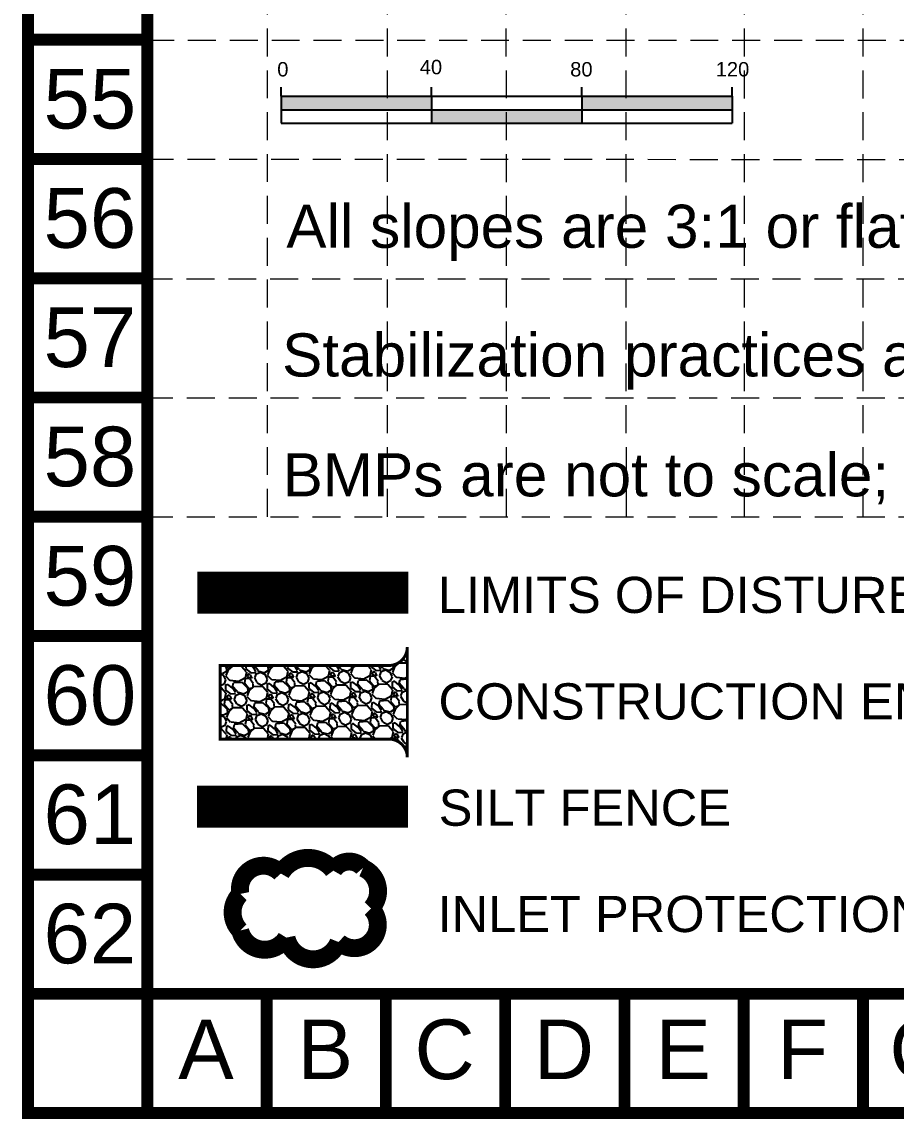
# Model space of a CAD drawing. Header units: feet. Extents: x 39072 to 40357, y 49303 to 51358.
# Drawn here: x 39071.7 to 39306.6, y 49303.2 to 49598.1 of the extents above; entities that cross this region are included whole.
import ezdxf
from ezdxf.enums import TextEntityAlignment as Align

# ---------------------------------------------------------------- set-up
doc = ezdxf.new("R2010")
doc.units = ezdxf.units.FT
doc.header["$MEASUREMENT"] = 0
doc.linetypes.add('HIDDEN', pattern=[0.375, 0.25, -0.125])
doc.layers.get('0').update_dxf_attribs({"color": 1})
for name, color, linetype in [('BASE', 7, 'Continuous'), ('GRID', 254, 'HIDDEN'), ('LEGEND', 7, 'Continuous')]:
    doc.layers.add(name, color=color, linetype=linetype)
doc.styles.add("L200'", font='ARIAL.TTF', dxfattribs={"height": 0.001968503937008})
doc.styles.get("Standard").update_dxf_attribs({"font": 'ARIAL.TTF'})

msp = doc.modelspace()

# ---------------------------------------------------------------- hatches: boundary and pattern name
h = msp.add_hatch(color=7)
h.paths.add_polyline_path([(39181.74208894355, 49574.50158265086), (39181.74208894355, 49578.14060092287), (39141.35068045131, 49578.14060092287), (39141.35068045131, 49574.50158265086)])
h.paths.add_polyline_path([(39181.74208894355, 49574.50158265086), (39181.74208894355, 49570.86256437885), (39222.13349743578, 49570.86256437885), (39222.13349743578, 49574.50158265086)])
h.paths.add_polyline_path([(39222.13349743578, 49578.14060092287), (39222.13349743578, 49574.50158265086), (39262.52490592802, 49574.50158265086), (39262.52490592802, 49578.14060092287)])
at = {"layer": 'LEGEND'}
h = msp.add_hatch(dxfattribs=at)
h.set_pattern_fill('GRAVEL', color=4, scale=7.912477853545037, angle=-43.93425516442545, style=0)
h.set_pattern_definition([(184.0785448355745, (28065.18961695427, 44628.53693905835), (-94.99391360709932, -7.363114635913178), [1.064513120504534, -105.3869888294174]), (141.0354448355745, (28064.12779781356, 44628.46122679326), (73.86665441717517, -60.18120300579781), [1.826737937092237, -180.8470003847865]), (88.57614483557452, (28062.70744452548, 44629.60995040459), (-3.408742527639923, -117.5780395204041), [1.288056444822891, -127.5177462870232]), (223.3394448355745, (28059.1127161978, 44630.32650889569), (115.4967277353079, 108.4713590834802), [1.663503518973602, -164.6868167284752]), (248.8994448355745, (28057.90284936706, 44629.18481490539), (37.38881759766959, 95.82646714717342), [1.631196871897577, -161.48871186724]), (313.3394448355745, (28057.31560693578, 44627.66298810099), (-108.4713590834801, 115.4967277353079), [1.663503518973602, -164.6868167284752]), (353.7599448355745, (28058.45730092609, 44626.45312127023), (-128.9741572131738, 14.38860555185835), [2.199898305143274, -217.7897581346714]), (28.32104483557454, (28060.64416371915, 44626.2140065251), (160.6650389170207, 86.92777636465806), [2.07693048682133, -205.6161894076123]), (77.49534483557453, (28062.47249236483, 44627.19932765641), (25.78456336531775, 117.9943164234346), [1.669137203205315, -165.2447651043167]), (131.3021448355745, (28062.83389354875, 44628.82887185389), (57.1888160048505, -66.08729736237794), [1.905577866424957, -93.37327589243365]), (178.4631448355746, (28061.57615699639, 44630.2604173475), (-128.7660372256107, 3.200598270839673), [2.464325402530896, -243.9683968375494]), (94.87984483557395, (28064.69889971054, 44624.83449333762), (-6.946870377745159, 72.61792167176591), [0.841104308309689, -83.26968258416258]), (127.5349448355745, (28064.62735002992, 44625.6725525232), (63.0949036434675, -82.76530809222852), [1.600195783667387, -158.4197623820083]), (181.0657448355745, (28063.65243535983, 44626.94148128108), (-5.489935964697396, -5.698065253566257), [1.118990530526184, -10.07093851216922]), (159.2643448355745, (28063.91236302742, 44628.00954429852), (39.47019172415921, -16.05353531853865), [0.6025984883702828, -59.65703671175595]), (247.8671448355745, (28063.34880055512, 44628.22289779242), (10.77174131600666, 22.58412580104957), [0.8521976022603612, -41.7578011979255]), (347.0295448355745, (28063.02772966815, 44627.43349407274), (28.07406136795225, -5.073650808034341), [1.384121838442779, -44.75315672664136]), (117.6308448355745, (28064.37653327562, 44627.12282964702), (5.906203957310634, -16.67792530934085), [1.00085723617276, -24.02059740557981]), (332.4552448355745, (28060.04392373074, 44631.4070596666), (73.45041020466458, -37.80520579656764), [1.402091075648181, -138.8073725506733]), (26.4119448355745, (28061.28709123739, 44630.75867401592), (-83.18151552905904, -40.71899959043589), [1.176276870185859, -116.4511648615866]), (249.2643448355745, (28065.47452012879, 44628.26244234507), (16.05353531853865, 39.47019172415921), [1.205189064262711, -59.05444613586348]), (299.6762448355745, (28065.04781314099, 44627.13531740047), (-40.51088465484689, 71.99350365856642), [1.40209107564818, -138.8073725506733]), (295.5097448355746, (28056.64016448591, 44627.8742603026), (-17.5104814095486, 38.84578562360057), [1.352084215613776, -66.2521582149864]), (250.8408448355745, (28057.22245858843, 44626.65398701066), (31.89902276458923, 90.12834633991218), [1.132892754114871, -112.1565488194071]), (22.86714483557454, (28060.04156649785, 44622.5094795121), (38.84580438265114, 17.51044010955338), [1.205189064262713, -59.05444613586356]), (333.4197448355745, (28061.15204110448, 44622.97781234478), (-96.03454376006214, 48.57693390591842), [1.326376575067608, -131.3109248701898]), (25.50974483557453, (28057.2495153876, 44625.19954730235), (-38.84578562360058, -17.51048140954858), [0.676042107806888, -66.92820032279332]), (57.37564483557452, (28059.69968268843, 44622.83887556807), (16.26169119485746, 28.2821795140515), [0.4034572457522614, -39.9424176665531]), (122.0295448355745, (28059.91719876682, 44623.17867808523), (11.60426998111971, -22.16785821600427), [1.631196871897575, -30.9927801284432]), (142.0747448355744, (28059.05208278205, 44624.5615681129), (62.47056400257479, -49.20128168964575), [1.511678893919779, -149.6559968611562]), (259.7558448355745, (28062.53363558423, 44626.92066835865), (5.281795009465534, 16.8860660529647), [1.141153380993972, -27.38768905633317]), (309.2229448355745, (28062.33068855156, 44625.79770599853), (85.8871632798995, -104.7250515891457), [1.992314448655503, -197.2387901803472]), (17.01114483557456, (28063.59050639615, 44624.25428052736), (-61.22179608837237, -17.92670941075364), [0.8146370698895804, -80.64930729340406]), (46.06574483557452, (28064.36950365459, 44624.49260952818), (-0.2081292244634914, 11.18799775614947), [0.4747486712127021, -7.437729182332335]), (76.3221448355745, (28059.10281954022, 44624.84230870294), (-15.63732851747895, -61.84616741801643), [1.099233073325891, -108.8244224082889]), (4.078544835574532, (28059.3627472078, 44625.91037172038), (94.99391360709932, 7.363114635913195), [2.129026241009069, -104.3224757089128]), (316.0657448355745, (28061.48638548922, 44626.06179625059), (11.18799775614947, 0.2081292244634927), [2.057244241921711, -5.855233611623327]), (281.3705448355745, (28062.9678819967, 44624.63441334146), (-18.55101506340269, 94.78580463081), [1.25107352333542, -123.8561838604723]), (210.1203448355744, (28063.21453616651, 44623.40789617279), (-27.65780061819418, -17.30232102481053), [1.152072600431865, -56.45163654593993]), (163.7117448355745, (28062.21802282968, 44622.82976465479), (-163.1625674280879, 47.32804917951581), [1.875771562350642, -185.7016932593497]), (131.4918448355745, (28060.41753672748, 44623.35586386666), (-68.5849228307232, 77.06718238804808), [1.984441533191241, -196.4594981490309])])
edge = h.paths.add_edge_path()
edge.add_line((39175.2312849634, 49400.39138064769), (39175.2312849634, 49430.06634133789))
edge.add_arc((39170.28545917564, 49430.06634133789), 4.945825787757545, -89.96094406197483, 9.271161616197787e-11, ccw=False)
edge.add_line((39170.28883052083, 49425.12051669917), (39124.96336867468, 49425.11641127199))
edge.add_line((39124.96336867468, 49425.11641127199), (39124.96336867468, 49405.31827847048))
edge.add_line((39124.96336867468, 49405.31827847048), (39170.28208783048, 49405.33720528638))
edge.add_arc((39170.28545917565, 49400.39138064768), 4.945825787739303, 2.55226950685028e-11, 90.03905593795957, ccw=False)

# ---------------------------------------------------------------- linework, layer by layer
at = {"color": 7}
for p, q in [((39141.35068045131, 49578.14060092287), (39141.35068045131, 49580.5640854324)), ((39181.74208894355, 49578.14060092287), (39181.74208894355, 49580.5640854324)), ((39222.13349743578, 49578.14060092287), (39222.13349743578, 49580.5640854324)), ((39262.52490592802, 49578.14060092287), (39262.52490592802, 49580.5640854324)), ((39141.35068045131, 49578.14060092287), (39181.74208894355, 49578.14060092287)), ((39141.35068045131, 49578.14060092287), (39141.35068045131, 49570.86256437885)), ((39181.74208894355, 49578.14060092287), (39262.52490592802, 49578.14060092287)), ((39181.74208894355, 49578.14060092287), (39181.74208894355, 49570.86256437885)), ((39222.13349743578, 49578.14060092287), (39222.13349743578, 49570.86256437885)), ((39262.52490592802, 49578.14060092287), (39262.52490592802, 49570.86256437885)), ((39141.35068045131, 49574.50158265086), (39262.52490592802, 49574.50158265086)), ((39141.35068045131, 49570.86256437885), (39181.74208894355, 49570.86256437885)), ((39181.74208894355, 49570.86256437885), (39262.52490592802, 49570.86256437885))]:
    msp.add_line(p, q, dxfattribs=at)
at = {"layer": 'BASE', "const_width": 3.205972390301095}
for points in [[(40355.6758178154, 49304.79277281377), (40355.6758178154, 51356.61510260637), (39073.28686169494, 51356.61510260637), (39073.28686169494, 49304.79277281377)], [(40323.6160939124, 49336.85249671668), (40323.6160939124, 51324.55537870345), (39105.34658559802, 51324.55537870345), (39105.34658559802, 49336.85249671668)]]:
    msp.add_lwpolyline(points, close=True, dxfattribs=at)
for points in [[(39105.34658559802, 49593.33028794084), (39073.28686169494, 49593.33028794084)], [(39105.34658559802, 49561.27056403775), (39073.28686169494, 49561.27056403775)], [(39105.34658559802, 49529.21084013485), (39073.28686169494, 49529.21084013485)], [(39105.34658559802, 49497.15111623176), (39073.28686169494, 49497.15111623176)], [(39105.34658559802, 49465.09139232885), (39073.28686169494, 49465.09139232885)], [(39105.34658559802, 49433.03166842576), (39073.28686169494, 49433.03166842576)], [(39105.34658559802, 49400.97194452277), (39073.28686169494, 49400.97194452277)], [(39105.34658559802, 49368.91222061976), (39073.28686169494, 49368.91222061976)], [(39105.34658559802, 49336.85249671668), (39073.28686169494, 49336.85249671668)], [(39105.34658559802, 49336.85249671668), (39105.34658559802, 49304.79277281377)], [(39137.40630950103, 49336.85249671668), (39137.40630950103, 49304.79277281377)], [(39169.46603340402, 49336.85249671668), (39169.46603340402, 49304.79277281377)], [(39201.52575730702, 49336.85249671668), (39201.52575730702, 49304.79277281377)], [(39233.58548121002, 49336.85249671668), (39233.58548121002, 49304.79277281377)], [(39265.64520511302, 49336.85249671668), (39265.64520511302, 49304.79277281377)], [(39297.70492901601, 49336.85249671668), (39297.70492901601, 49304.79277281377)]]:
    msp.add_lwpolyline(points, dxfattribs=at)
at = {"layer": 'GRID', "color": 252, "linetype": 'HIDDEN', "lineweight": 0, "ltscale": 30}
for p, q in [((39137.69896593712, 49465.09590347498), (39137.52546284908, 51323.35082439323)), ((39169.89468772976, 49465.09084163425), (39169.49607436827, 51323.33638674945)), ((39201.85846026889, 49465.08581626078), (39201.5630352154, 51323.25190270187)), ((39234.08895569824, 49465.0807489529), (39233.58114027429, 51323.20229102414)), ((39265.85643773538, 49465.07575444041), (39265.72106738668, 51323.45024081372)), ((39297.71859656486, 49465.07074504274), (39297.8191086622, 51323.39065612087)), ((39105.04221059279, 49593.22309899861), (40323.31171890725, 49593.22309899861)), ((39104.87525036721, 49561.18852421848), (40322.29232096423, 49561.12006112427)), ((39104.64809854581, 49529.03836146248), (40322.29491320421, 49529.25457041292)), ((39104.75511641977, 49497.05011382126), (40322.41330979775, 49496.96448144887)), ((39104.75558070555, 49465.10108286405), (40322.37105364087, 49464.90964824911))]:
    msp.add_line(p, q, dxfattribs=at)
at = {"layer": 'LEGEND', "color": 1, "linetype": 'HIDDEN', "ltscale": 60, "const_width": 11.30141512473517}
msp.add_lwpolyline([(39118.84130254815, 49444.70174091872), (39175.54944505082, 49444.70174091872)], dxfattribs=at)
at = {"layer": 'LEGEND', "color": 4, "const_width": 0.7912477853545038}
msp.add_lwpolyline([(39175.2312849634, 49400.3913806477), (39175.2312849634, 49430.0663413379, -0.4140139244211871), (39170.28883052083, 49425.12051669918), (39124.96336867468, 49425.11641127199), (39124.96336867468, 49405.31827847049), (39170.28208783048, 49405.33720528639, -0.4144132285109485)], format="xyb", close=True, dxfattribs=at)
at = {"layer": 'LEGEND', "color": 200, "const_width": 11.30141512473517}
msp.add_lwpolyline([(39118.75205891999, 49387.16177155785), (39175.46020142265, 49387.16177155785)], dxfattribs=at)
at = {"layer": 'LEGEND', "color": 170, "ltscale": 100, "const_width": 4.810256127899616}
msp.add_lwpolyline([(39141.25777142277, 49369.19609818154, 0.5205670505517462), (39141.25777142277, 49369.19609818154, 0.7651954600696135), (39130.37688657663, 49363.7185371136, 0.4178788784126488), (39130.30948377852, 49353.86311701328, 0.6649002420699669), (39142.74381145182, 49351.96494868724, 0.744833174426672), (39156.76803356662, 49350.78748505025, 0.9756416855879776), (39165.50445908515, 49359.81211096728, 0.5205670505517462), (39163.32907491038, 49370.68397291339, 0.5205670505517462), (39155.35266308492, 49369.95918125548, 0.5402640007904789), (39141.25777142277, 49369.19609818154)], format="xyb", close=True, dxfattribs=at)

# ---------------------------------------------------------------- texts
at = {"color": 7}
for s, p in [('0', (39140.27920540099, 49583.45412405292)), ('40', (39178.56430692312, 49584.04523640918)), ('80', (39218.99160090627, 49583.45412405292)), ('120', (39258.08657654349, 49583.45414518672))]:
    msp.add_text(s, height=3.877575215254529, dxfattribs=at).set_placement(p)
at = {"layer": 'BASE'}
for s, p in [('55', (39089.9375783872, 49577.47765932092)), ('56', (39089.93760076237, 49545.41793335186)), ('57', (39089.93748888617, 49513.35816692429)), ('58', (39089.93748888617, 49481.29846118449)), ('59', (39089.93751126147, 49449.23872510075)), ('60', (39089.93753363664, 49417.17899913169)), ('61', (39089.93753363669, 49385.11928327721)), ('62', (39089.93753363669, 49353.0595775374)), ('A', (39121.13531355885, 49321.93534659052)), ('B', (39153.19503746193, 49321.93534659052)), ('C', (39185.25476136484, 49321.93534659052)), ('D', (39217.31448526793, 49321.93534659052)), ('E', (39249.37420917093, 49321.93534659052)), ('F', (39281.43393307393, 49321.93534659052)), ('G', (39313.49365697693, 49321.93534659052))]:
    msp.add_text(s, height=16.02986195150548, dxfattribs=at).set_placement(p, align=Align.MIDDLE_CENTER)
at = {"layer": 'BASE', "color": 7, "style": "L200'"}
for s, p in [('All slopes are 3:1 or flatter.', (39142.72033601953, 49537.39372627977)), ('Stabilization practices are expected to be used at all disturbed areas.', (39141.58775235683, 49502.799939649)), ('BMPs are not to scale; verify size/location/quantity in the field prior to installation.', (39141.7284963509, 49470.58147310188))]:
    msp.add_text(s, height=11.59856739660275, dxfattribs=at).set_placement(p)
at = {"layer": 'LEGEND', "style": "L200'"}
for s, p in [('LIMITS OF DISTURBANCE', (39183.40132710994, 49439.22675401373)), ('CONSTRUCTION ENTRANCE', (39183.60152688011, 49410.60096651899)), ('SILT FENCE', (39183.66067176773, 49382.02825226609)), ('INLET PROTECTION', (39183.35680214043, 49353.45221745865))]:
    msp.add_text(s, height=9.73151474722132, dxfattribs=at).set_placement(p)

doc.saveas('drawing.dxf')
